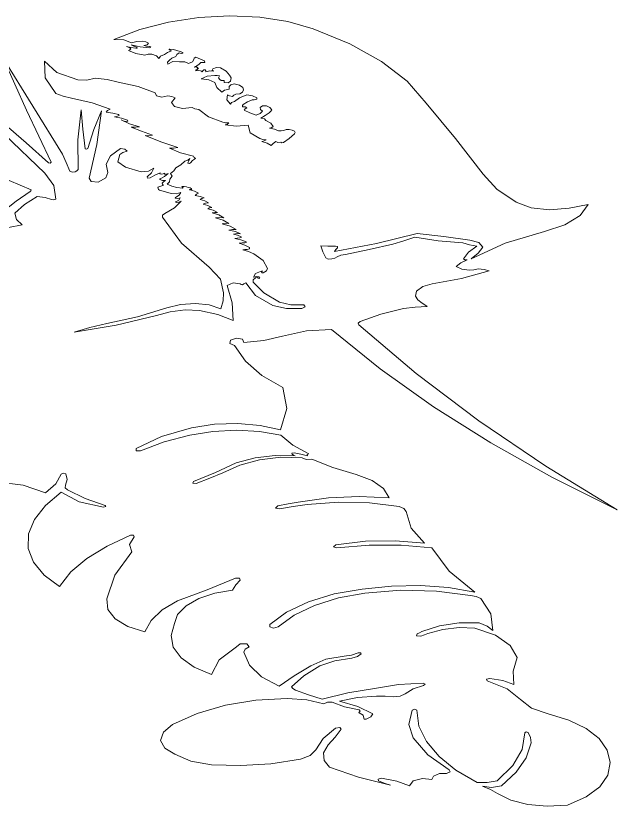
# Model space of a CAD drawing. Header units: millimetres. Extents: x 0 to 89.8, y -23.3 to 4.3.
# Drawn here: x 70.84 to 89.85, y -23.26 to 1.72 of the extents above; entities that cross this region are included whole.
import ezdxf

# ---------------------------------------------------------------- set-up
doc = ezdxf.new("R2010")
doc.units = ezdxf.units.MM
doc.layers.add('1', color=7, linetype='Continuous', true_color=0xffffff)

msp = doc.modelspace()

# ---------------------------------------------------------------- linework, layer by layer
at = {"layer": '1', "color": 3, "linetype": 'Continuous', "lineweight": 18}
for points in [[(70.210937, -13.008061), (71.080167, -13.107664), (71.786401, -13.355824), (72.10392, -13.073269), (72.274067, -12.768868), (72.345243, -12.732739), (72.422652, -12.755863), (72.464756, -12.929965), (72.410153, -13.109278), (72.402367, -13.192404), (72.472851, -13.26317), (73.03192, -13.529497), (73.670008, -13.750425), (73.687922, -13.787339), (73.613471, -13.805809), (72.849485, -13.635043), (72.280616, -13.338528), (71.777484, -13.75281), (71.428907, -14.196752), (71.247134, -14.654759), (71.238551, -15.110742), (71.403453, -15.548684), (71.736052, -15.953198), (72.224664, -16.310076), (72.586175, -15.854521), (73.091039, -15.42599), (73.724869, -15.036682), (74.469625, -14.697687), (74.565312, -14.695333), (74.580418, -14.740859), (74.438007, -14.982239), (74.509273, -15.218013), (73.972178, -15.953043), (73.724161, -16.707895), (73.75387, -17.037889), (73.979456, -17.337022), (74.381353, -17.579344), (74.924703, -17.74384), (75.118796, -17.389618), (75.468592, -17.05685), (75.955228, -16.763484), (76.888664, -16.422608), (77.783071, -16.055301), (77.913129, -16.048982), (77.937274, -16.110159), (77.798283, -16.265489), (77.693793, -16.425396), (77.127771, -16.524333), (76.622829, -16.696461), (76.221485, -16.927281), (75.957542, -17.197361), (75.85322, -17.483956), (75.74726, -17.862663), (75.820216, -18.232106), (76.068105, -18.572134), (76.477408, -18.864204), (77.025805, -19.092384), (77.268878, -18.632735), (77.816109, -18.224712), (77.933572, -18.128604), (78.147684, -18.128553), (78.216229, -18.224617), (78.091968, -18.299257), (78.048598, -18.389903), (78.222448, -18.802922), (78.602406, -19.169367), (79.165403, -19.466991), (79.639294, -19.132902), (80.165692, -18.817024), (80.638428, -18.613803), (81.214675, -18.514001), (81.450692, -18.483652), (81.660211, -18.41506), (81.732949, -18.410086), (81.7513, -18.443449), (81.636349, -18.52566), (81.464481, -18.577696), (80.924997, -18.659592), (80.447632, -18.821716), (79.941538, -19.133896), (79.557902, -19.481761), (79.596688, -19.541283), (79.676637, -19.587893), (80.08804, -19.738072), (80.519019, -19.875366), (81.331444, -19.678186), (82.176961, -19.534494), (82.938491, -19.412881), (83.714612, -19.374166), (83.776512, -19.401978), (83.7277, -19.441785), (83.397232, -19.550472), (83.148146, -19.704197), (82.986812, -19.779929), (82.77726, -19.796633), (82.512913, -19.78217), (82.242963, -19.78351), (81.643591, -19.818765), (81.066319, -19.933872), (81.646081, -20.106851), (82.124707, -20.340575), (82.060961, -20.434966), (81.910135, -20.505066), (81.85504, -20.50478), (81.836684, -20.480183), (81.81931, -20.380146), (81.689622, -20.309151), (81.678659, -20.299309), (81.690871, -20.288359), (81.727734, -20.249431), (81.692474, -20.214625), (81.22718, -20.120963), (80.839973, -19.96889), (80.687381, -19.966066), (80.576488, -20.025846), (80.039725, -19.891077), (79.421018, -19.855173), (78.432857, -19.90654), (77.465991, -20.067463), (76.571493, -20.329439), (75.796615, -20.678633), (75.507002, -20.915207), (75.418983, -21.177689), (75.547124, -21.422587), (75.870205, -21.609331), (76.373574, -21.830978), (77.022056, -21.944976), (77.955456, -21.973703), (78.905556, -21.916575), (79.840568, -21.775505), (80.14722, -21.651217), (80.321173, -21.477916), (80.555963, -21.120325), (80.946372, -20.789011), (81.078853, -20.768269), (81.124764, -20.827595), (80.930003, -21.076741), (80.712566, -21.322514), (80.568751, -21.565719), (80.584217, -21.809249), (80.757367, -22.027854), (81.672352, -22.342085), (82.679484, -22.587951), (82.485407, -22.524543), (82.306364, -22.451744), (82.295794, -22.399734), (82.397479, -22.37563), (82.878845, -22.460615), (83.282061, -22.608217), (83.402459, -22.457326), (83.692832, -22.377778), (83.988177, -22.414773), (84.043898, -22.304044), (84.226788, -22.227759), (84.451991, -22.221316), (84.568714, -22.173752), (84.537337, -22.107439), (83.859705, -21.638096), (83.402308, -21.099318), (83.262841, -20.670736), (83.371168, -20.224577), (83.449526, -20.194087), (83.510785, -20.225322), (83.580699, -20.728322), (83.822964, -21.207654), (84.216401, -21.684155), (84.75217, -22.118981), (85.419209, -22.503159), (85.736144, -22.508374), (86.051058, -22.458197), (86.547061, -21.973682), (86.842342, -21.461397), (86.924294, -20.943214), (86.972426, -20.912004), (87.035577, -20.927913), (87.107356, -21.088829), (87.132083, -21.255951), (86.966795, -21.723426), (86.649, -22.180622), (86.187511, -22.614845), (85.879452, -22.667916), (85.592262, -22.621561), (85.841682, -22.733759), (86.061166, -22.860417), (86.488042, -23.066135), (87.025048, -23.201355), (87.633951, -23.256453), (88.271397, -23.227505), (88.862478, -22.965498), (89.300456, -22.640586), (89.549917, -22.279033), (89.626348, -21.875811), (89.534303, -21.483898), (89.277708, -21.119993), (88.867493, -20.799597), (88.321127, -20.536358), (87.661904, -20.341497), (87.134216, -20.156851), (86.78702, -19.886457), (86.368125, -19.54432), (85.742501, -19.294026), (85.715422, -19.243643), (85.817019, -19.217135), (86.227521, -19.289748), (86.578088, -19.411448), (86.562519, -18.98824), (86.68515, -18.560617), (86.462111, -18.174363), (86.002892, -17.854587), (85.350428, -17.631183), (84.848291, -17.611636), (84.337992, -17.668066), (83.865652, -17.795377), (83.754798, -17.840187), (83.640456, -17.882636), (83.50511, -17.877054), (83.523298, -17.808679), (83.59657, -17.77365), (83.668422, -17.737905), (84.227698, -17.555927), (84.852513, -17.462388), (85.480953, -17.466558), (85.735173, -17.567019), (85.917178, -17.700936), (85.858032, -17.176531), (85.541597, -16.690656), (85.387282, -16.633954), (85.210248, -16.594104), (84.141512, -16.460129), (83.01358, -16.435607), (81.869533, -16.52147), (81.041778, -16.67447), (80.283179, -16.913235), (79.633889, -17.225119), (79.12829, -17.593615), (78.988422, -17.628053), (78.867291, -17.592756), (78.872974, -17.519217), (79.401509, -17.125856), (80.093072, -16.796244), (80.906048, -16.550208), (81.791534, -16.402554), (82.709489, -16.303295), (83.628001, -16.284909), (84.517636, -16.347983), (85.3499, -16.490499), (84.533085, -15.828559), (83.99219, -15.088811), (83.017033, -15.005164), (82.006104, -15.006581), (80.988449, -15.093021), (80.877254, -15.059999), (80.953765, -14.99899), (81.89821, -14.88571), (82.845454, -14.867552), (83.755921, -14.945278), (83.339097, -14.472305), (83.174176, -13.949479), (83.102651, -13.852935), (82.954992, -13.783467), (82.022125, -13.673742), (81.041922, -13.654694), (80.048377, -13.726985), (79.61117, -13.791889), (79.177104, -13.864511), (79.053174, -13.835696), (79.124079, -13.769468), (79.444928, -13.705282), (79.76815, -13.645327), (80.728544, -13.517791), (81.698136, -13.474589), (82.645954, -13.5171), (82.460518, -13.21415), (82.099797, -12.961143), (81.593765, -12.779099), (80.857061, -12.558761), (80.202215, -12.286094), (80.015863, -12.304467), (79.888932, -12.245157), (79.219292, -12.233019), (78.5451, -12.313008), (77.917749, -12.479022), (77.385066, -12.718406), (76.976455, -12.89493), (76.542247, -13.054776), (76.435463, -13.047811), (76.459531, -12.99351), (77.153679, -12.708273), (77.811527, -12.402039), (78.406116, -12.249656), (79.041437, -12.174715), (79.673549, -12.182396), (79.622094, -12.160797), (79.57315, -12.137846), (79.569903, -12.104885), (79.63512, -12.091873), (79.852612, -12.131271), (80.055422, -12.184104), (80.049225, -12.148533), (80.099847, -12.119179), (79.598075, -11.850609), (79.221918, -11.532846), (78.548363, -11.415339), (77.820888, -11.375332), (77.072996, -11.414667), (76.339129, -11.531533), (75.527496, -11.746207), (74.787403, -12.023889), (74.647385, -12.026785), (74.646896, -11.957918), (75.445006, -11.577834), (76.391291, -11.302106), (77.119374, -11.189594), (77.859175, -11.162491), (78.5689, -11.22233), (79.208452, -11.365731), (79.404241, -10.690567), (79.2853, -10.030676), (78.613269, -9.642022), (78.098399, -9.194313), (77.75532, -8.700279), (77.603982, -8.63769), (77.631629, -8.533443), (77.81595, -8.471662), (78.008197, -8.502206), (78.053236, -8.600424), (78.679557, -8.544247), (79.271912, -8.406069), (80.024467, -8.240326), (80.814956, -8.197231), (82.358155, -9.438909), (84.037347, -10.632136), (85.848235, -11.773862), (87.786187, -12.861165), (89.846243, -13.891266), (87.587619, -12.512133), (85.470472, -11.075984), (83.499073, -9.585715), (81.677397, -8.044334), (81.664118, -7.991433), (81.724892, -7.942459), (82.379638, -7.70858), (83.096756, -7.534647), (83.466897, -7.48387), (83.840625, -7.471728), (83.771539, -7.41533), (83.68866, -7.364094), (83.549065, -7.260928), (83.474341, -7.13966), (83.509723, -6.977841), (83.701341, -6.835689), (83.999141, -6.750337), (84.923891, -6.577219), (85.800267, -6.337421), (85.641394, -6.294275), (85.455866, -6.281199), (85.319938, -6.311303), (85.177247, -6.324011), (84.937598, -6.287521), (84.76249, -6.203152), (84.908155, -6.089595), (85.106426, -5.996202), (85.033081, -5.988628), (84.986446, -5.96124), (85.144411, -5.749403), (85.414354, -5.561449), (85.181833, -5.518516), (84.96916, -5.458139), (84.193144, -5.394493), (83.454873, -5.278383), (83.105105, -5.387269), (82.75237, -5.493413), (82.012971, -5.670259), (81.25728, -5.823383), (81.111082, -5.844364), (80.99378, -5.896079), (80.92169, -5.936437), (80.829457, -5.964335), (80.71169, -5.96997), (80.635863, -5.930492), (80.539985, -5.740698), (80.478452, -5.545471), (80.704709, -5.564221), (80.940073, -5.557909), (81.010406, -5.572459), (81.009879, -5.611833), (80.956133, -5.66712), (80.918713, -5.724725), (82.244668, -5.480598), (83.523729, -5.165379), (84.367281, -5.25457), (85.190123, -5.371777), (85.476029, -5.442197), (85.605401, -5.587149), (85.45134, -5.779804), (85.235147, -5.960548), (86.305108, -5.465846), (87.546738, -5.092169), (88.193121, -4.88797), (88.67592, -4.590906), (88.930435, -4.240785), (88.331796, -4.363496), (87.708599, -4.410865), (87.124321, -4.345014), (86.657476, -4.173797), (86.038312, -3.760337), (85.612655, -3.283912), (84.734345, -2.157419), (83.814886, -1.041045), (83.204657, -0.350208), (82.393515, 0.279372), (81.397238, 0.835448), (80.235198, 1.307201), (79.441191, 1.535054), (78.550595, 1.673998), (77.598922, 1.718493), (76.624121, 1.666765), (75.665061, 1.520877), (74.759988, 1.286646), (73.94499, 0.973409), (74.261407, 0.957745), (74.499257, 0.864316), (74.664757, 0.903433), (74.840317, 0.912259), (74.95678, 0.895137), (75.040698, 0.853869), (74.995749, 0.799061), (74.883547, 0.779265), (74.977687, 0.756978), (75.081261, 0.74488), (75.114659, 0.724929), (75.069048, 0.706158), (74.767967, 0.74039), (74.488642, 0.79942), (74.575734, 0.759768), (74.669626, 0.723943), (74.677367, 0.701172), (74.631595, 0.691137), (74.48235, 0.715445), (74.337281, 0.744158), (74.392086, 0.724323), (74.449279, 0.706064), (74.480693, 0.676276), (74.445206, 0.643359), (74.421828, 0.63341), (74.400918, 0.622184), (74.635747, 0.526924), (74.922512, 0.470194), (75.025307, 0.508227), (75.143456, 0.502025), (75.286643, 0.449273), (75.360806, 0.367807), (75.416583, 0.442749), (75.53733, 0.498761), (75.635835, 0.564181), (75.764848, 0.615187), (75.721133, 0.630171), (75.686155, 0.649877), (75.687262, 0.661224), (75.709168, 0.666068), (75.82428, 0.65068), (75.929438, 0.625043), (76.032586, 0.595586), (76.117235, 0.554787), (76.117016, 0.53523), (76.079039, 0.526928), (76.041486, 0.533144), (76.008905, 0.543642), (75.933084, 0.491977), (75.895813, 0.432634), (75.770564, 0.381997), (75.696527, 0.311904), (75.635999, 0.254776), (75.645381, 0.194487), (75.808994, 0.270639), (76.014923, 0.259223), (76.179965, 0.263895), (76.300088, 0.215613), (76.421325, 0.268599), (76.471031, 0.342429), (76.476378, 0.380504), (76.534733, 0.408899), (76.810483, 0.300848), (76.816999, 0.240731), (76.693814, 0.238063), (76.640924, 0.185789), (76.562801, 0.140872), (76.538771, 0.1296), (76.51083, 0.121031), (76.494939, 0.108442), (76.496338, 0.094574), (76.548053, 0.106555), (76.584246, 0.088698), (76.577079, 0.081951), (76.563623, 0.078187), (76.591942, 0.071059), (76.611808, 0.058994), (76.601287, 0.048203), (76.578091, 0.046619), (76.590094, 0.039305), (76.58682, 0.02925), (76.566508, 0.01614), (76.538645, 0.007135), (76.531019, -0.004352), (76.531444, -0.015954), (76.608125, -0.012591), (76.678303, -0.023419), (76.714262, -0.035467), (76.734679, -0.054557), (76.75406, -0.022854), (76.78792, 0.006543), (76.809726, 0.012202), (76.828336, 0.006322), (76.844421, -0.019677), (76.848177, -0.047512), (76.972427, -0.023735), (77.094965, -0.035031), (77.045463, 0.000156), (77.066526, 0.045599), (77.186471, 0.081309), (77.313164, 0.069303), (77.493868, -0.029145), (77.593227, -0.155295), (77.644794, -0.246336), (77.629111, -0.344604), (77.548456, -0.40006), (77.424661, -0.387234), (77.423083, -0.323258), (77.336858, -0.323683), (77.28933, -0.291033), (77.243991, -0.23875), (77.279578, -0.179722), (77.207519, -0.171878), (77.133482, -0.167396), (76.892199, -0.190417), (76.70531, -0.277335), (76.946494, -0.309382), (77.133874, -0.385784), (77.191329, -0.551236), (77.353691, -0.692858), (77.442788, -0.627843), (77.589989, -0.603354), (77.58079, -0.560028), (77.582963, -0.515774), (77.635935, -0.461421), (77.745184, -0.434326), (77.913666, -0.471101), (78.015166, -0.545902), (78.040967, -0.618727), (78.005811, -0.694428), (77.919572, -0.743476), (77.795707, -0.753641), (77.730241, -0.786257), (77.695646, -0.827868), (77.599319, -0.813408), (77.529338, -0.779406), (77.514593, -0.936011), (77.631872, -1.073549), (77.657008, -1.020571), (77.748596, -0.986957), (77.908778, -0.868925), (78.139072, -0.783205), (78.326879, -0.809301), (78.463657, -0.874332), (78.45812, -0.91626), (78.377967, -0.935118), (78.34503, -0.934469), (78.311633, -0.936403), (78.15985, -1.003436), (78.031341, -1.081325), (78.004712, -1.118834), (78.008406, -1.156713), (78.090239, -1.157212), (78.145007, -1.184129), (78.086858, -1.221618), (78.064042, -1.265871), (78.239724, -1.349322), (78.442428, -1.417023), (78.567522, -1.363957), (78.634102, -1.290925), (78.580262, -1.241682), (78.568768, -1.183814), (78.640249, -1.131251), (78.760645, -1.131331), (78.873542, -1.180241), (78.937089, -1.248557), (78.896866, -1.297763), (78.844188, -1.344669), (78.724112, -1.431792), (78.58532, -1.5124), (78.699051, -1.532789), (78.742329, -1.588524), (78.897031, -1.672747), (78.979621, -1.781289), (78.929447, -1.814585), (78.856725, -1.834736), (79.015404, -1.86417), (79.141554, -1.917734), (79.225493, -1.918976), (79.308915, -1.905845), (79.388345, -1.877214), (79.481056, -1.874709), (79.573056, -1.896049), (79.654471, -1.925242), (79.674742, -1.968168), (79.650046, -2.013355), (79.486235, -2.154338), (79.298795, -2.288932), (79.246812, -2.299059), (79.216591, -2.279095), (79.216703, -2.274278), (79.216572, -2.269478), (79.127176, -2.282859), (79.061919, -2.255977), (78.972781, -2.312284), (78.916246, -2.376778), (78.787261, -2.301756), (78.613835, -2.251999), (78.6961, -2.233734), (78.757434, -2.199989), (78.649011, -2.187999), (78.553792, -2.16235), (78.24903, -1.978426), (78.182552, -1.73267), (77.809964, -1.770765), (77.460241, -1.727855), (77.535453, -1.70451), (77.5707, -1.664771), (77.470594, -1.664658), (77.385198, -1.643604), (76.935086, -1.477893), (76.631127, -1.243775), (76.504126, -1.224617), (76.411675, -1.179828), (76.11214, -1.215548), (75.858378, -1.151529), (75.76521, -1.016734), (75.874793, -0.872162), (75.778439, -0.827072), (75.64916, -0.806411), (75.459897, -0.852316), (75.284801, -0.81422), (75.248505, -0.719239), (74.705175, -0.518828), (74.080379, -0.378854), (73.73084, -0.29793), (73.345875, -0.256383), (73.082542, -0.31854), (72.80818, -0.30988), (72.144403, -0.069617), (71.745032, 0.288768), (71.772862, -0.244752), (72.103821, -0.734347), (72.338159, -0.819554), (72.605253, -0.880463), (73.252749, -1.027492), (73.819632, -1.234326), (73.741898, -1.273657), (73.699656, -1.32333), (73.904638, -1.352677), (74.091149, -1.400323), (74.111211, -1.429429), (74.06134, -1.453048), (74.012565, -1.460161), (73.965245, -1.470202), (74.182079, -1.515638), (74.374169, -1.580524), (74.378056, -1.612852), (74.312277, -1.621886), (74.236252, -1.598452), (74.167686, -1.570277), (74.440539, -1.689999), (74.752664, -1.785318), (74.622244, -1.803892), (74.493139, -1.798129), (74.818744, -1.928157), (75.159926, -2.048663), (75.047112, -2.069759), (74.934641, -2.062073), (75.430677, -2.267213), (75.967035, -2.447593), (75.831284, -2.467673), (75.697452, -2.459922), (76.050651, -2.606583), (76.453022, -2.721218), (76.475577, -2.761712), (76.524375, -2.794798), (76.424508, -2.85786), (76.358086, -2.929579), (76.330513, -2.943291), (76.295623, -2.939638), (76.287171, -2.93577), (76.278006, -2.932301), (76.3057, -2.862053), (76.346565, -2.792587), (76.276212, -2.839033), (76.184911, -2.875628), (76.059859, -2.988047), (75.896773, -3.089384), (75.839815, -3.181263), (75.73161, -3.263957), (75.78361, -3.350376), (75.707366, -3.440528), (75.695033, -3.523036), (75.630388, -3.602656), (75.701498, -3.633645), (75.777369, -3.661876), (75.932989, -3.702515), (76.10653, -3.72511), (76.126119, -3.720516), (76.126498, -3.710315), (76.104544, -3.692067), (76.089907, -3.671786), (76.165105, -3.675177), (76.234665, -3.687016), (76.293888, -3.702407), (76.349501, -3.720479), (76.387029, -3.740197), (76.402596, -3.766922), (76.373586, -3.769645), (76.344532, -3.770931), (76.333045, -3.775341), (76.33771, -3.781387), (76.48538, -3.825576), (76.613928, -3.881758), (76.553024, -3.916215), (76.512877, -3.956721), (76.665133, -3.987277), (76.790652, -4.037664), (76.7206, -4.059215), (76.668135, -4.091002), (76.811516, -4.132392), (76.931295, -4.18838), (76.835615, -4.197042), (76.758452, -4.229728), (76.907398, -4.275658), (77.035517, -4.33427), (76.961472, -4.347799), (76.910576, -4.378807), (77.083096, -4.426044), (77.213306, -4.498185), (77.132133, -4.493675), (77.049307, -4.503974), (77.255154, -4.574846), (77.420597, -4.667551), (77.294525, -4.64439), (77.156832, -4.668015), (77.392607, -4.743531), (77.578212, -4.846944), (77.471894, -4.837963), (77.363172, -4.855688), (77.617995, -4.928311), (77.807177, -5.038339), (77.692681, -5.033017), (77.57713, -5.050097), (77.782325, -5.096553), (77.942737, -5.172843), (77.834573, -5.161965), (77.722527, -5.179205), (77.85115, -5.214245), (77.962937, -5.260448), (77.968206, -5.284679), (77.922972, -5.298365), (77.84035, -5.302727), (77.76029, -5.317766), (77.953242, -5.362168), (78.121435, -5.424709), (78.125821, -5.446366), (78.083751, -5.456741), (77.990649, -5.455151), (77.896879, -5.466004), (78.079461, -5.52654), (78.227041, -5.606506), (78.227153, -5.645357), (78.154924, -5.665855), (78.084325, -5.66906), (78.015028, -5.68012), (78.19937, -5.733978), (78.362186, -5.801719), (78.663964, -6.010895), (78.791572, -6.267442), (78.763318, -6.341514), (78.663923, -6.402906), (78.625688, -6.403378), (78.609926, -6.387172), (78.629628, -6.364146), (78.62685, -6.340517), (78.42049, -6.419213), (78.358125, -6.53987), (78.403481, -6.530285), (78.450084, -6.523135), (78.52722, -6.530036), (78.550823, -6.566427), (78.530222, -6.580338), (78.506621, -6.570518), (78.468178, -6.554551), (78.416288, -6.564524), (78.347123, -6.628392), (78.348596, -6.696825), (78.681404, -7.040251), (79.174773, -7.326874), (79.530817, -7.410138), (79.940977, -7.418579), (79.982292, -7.478268), (79.880066, -7.526786), (79.392385, -7.531524), (78.969959, -7.435668), (78.413532, -7.120006), (78.115435, -6.719278), (78.043991, -6.747059), (78.006458, -6.787247), (77.96354, -6.771174), (77.935677, -6.748256), (77.714895, -6.723681), (77.521917, -6.800816), (77.681172, -7.346564), (77.712667, -7.905533), (77.230385, -7.715233), (76.651777, -7.596395), (76.190546, -7.576134), (75.72138, -7.630529), (75.2926, -7.753981), (74.015384, -8.060057), (72.687033, -8.281561), (73.186473, -8.128023), (73.715525, -8.00753), (74.689971, -7.78874), (75.616055, -7.514029), (76.050897, -7.404183), (76.517249, -7.371165), (76.957611, -7.419044), (77.317695, -7.541917), (77.400304, -7.28818), (77.40731, -7.035905), (77.308393, -6.603304), (76.948218, -6.221194), (76.081093, -5.469323), (75.476017, -4.645483), (75.48012, -4.583057), (75.552431, -4.527433), (75.85998, -4.349371), (76.070568, -4.143054), (75.996881, -4.167192), (75.913941, -4.178147), (75.894352, -4.171776), (75.903233, -4.15978), (75.997892, -4.104935), (76.03647, -4.037789), (75.964724, -4.051708), (75.893445, -4.045902), (75.880152, -4.035823), (75.890423, -4.023513), (76.003473, -3.948583), (76.055237, -3.861475), (75.906918, -3.906164), (75.747281, -3.895694), (75.430692, -3.803442), (75.386852, -3.790681), (75.348474, -3.774419), (75.335516, -3.69174), (75.486807, -3.643462), (75.502869, -3.63843), (75.501996, -3.629652), (75.473833, -3.602723), (75.467136, -3.571474), (75.506325, -3.5248), (75.574661, -3.485854), (75.474819, -3.481376), (75.39849, -3.452817), (75.394283, -3.443792), (75.403909, -3.43493), (75.546191, -3.356292), (75.656606, -3.266925), (75.607932, -3.282645), (75.553256, -3.282628), (75.53812, -3.271122), (75.54072, -3.256521), (75.502368, -3.274737), (75.454473, -3.28496), (75.393163, -3.273912), (75.407149, -3.240208), (75.236381, -3.318439), (75.085284, -3.405898), (75.002043, -3.412068), (74.995568, -3.371772), (75.132102, -3.238541), (75.207487, -3.097206), (75.038828, -3.185987), (74.807096, -3.207752), (74.313274, -3.063855), (74.063659, -2.891472), (74.125656, -2.665379), (74.225545, -2.601279), (74.365829, -2.560642), (74.284865, -2.500707), (74.146225, -2.47503), (73.834404, -2.710074), (73.695407, -2.974104), (73.746666, -3.233998), (73.686447, -3.402918), (73.440556, -3.534953), (73.227839, -3.512989), (73.158779, -3.412548), (73.39892, -2.345462), (73.550746, -1.27994), (73.307511, -1.878299), (73.115199, -2.478032), (73.074064, -2.497586), (73.035306, -2.481723), (72.95707, -1.867888), (72.903554, -1.251879), (72.801591, -2.198374), (72.815251, -3.138957), (72.77664, -3.17571), (72.720437, -3.207119), (72.621031, -3.220742), (72.555014, -3.187679), (72.434861, -2.92079), (72.316953, -2.653525), (71.377778, -1.137651), (70.443398, 0.379207), (71.178665, -1.267165), (71.961097, -2.905501), (71.931003, -2.934708), (71.872063, -2.927005), (71.168375, -2.296644), (70.456865, -1.668748)], [(70.483588, -2.034503), (71.762164, -3.249057), (72.044856, -3.641911), (72.104262, -4.070488), (72.042564, -4.095564), (71.972169, -4.086751), (71.768266, -4.018577), (71.52036, -3.992028), (71.119166, -4.242281), (70.809673, -4.519251), (70.86241, -4.718259), (71.040725, -4.891388), (70.613119, -4.974981)], [(70.454176, -4.455972), (70.850494, -4.1383), (71.292613, -3.833978), (71.318935, -3.808986), (71.324754, -3.782098), (70.631426, -3.487622)]]:
    msp.add_lwpolyline(points, dxfattribs=at)

doc.saveas('drawing.dxf')
